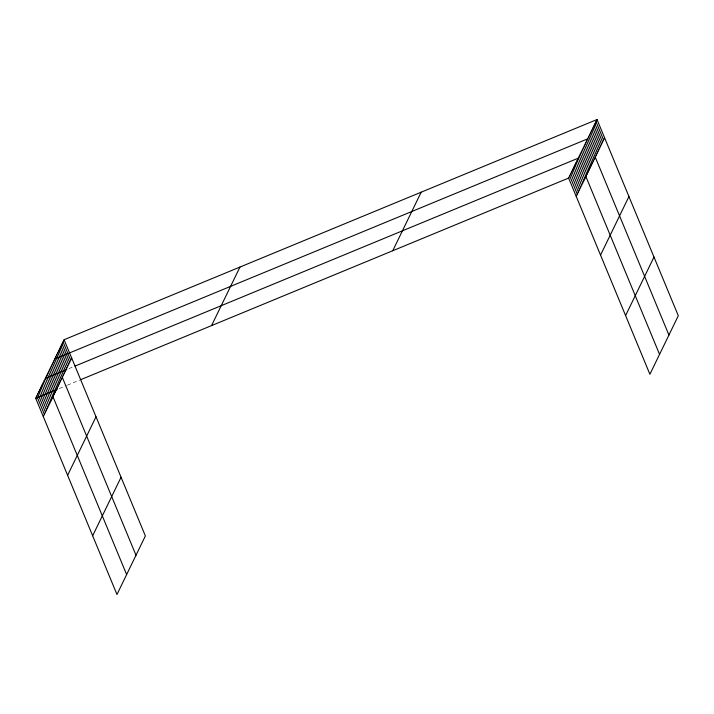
<?xml version="1.0" encoding="UTF-8"?>
<svg xmlns="http://www.w3.org/2000/svg" width="714" height="714" viewBox="0 0 714 714"><rect width="100%" height="100%" fill="white"/><g stroke="black" fill="none" stroke-linecap="round" stroke-linejoin="round"><path stroke-width="0.54" stroke-dasharray="3.57 2.68" d="M68.874 368.638L72.962 366.951M59.217 388.55L66.375 385.587M67.393 385.167L79.665 380.098"/><path stroke-width="1.07" d="M64.099 339.721L145.37 535.937L116.971 594.476L35.7 398.26L64.099 339.721L597.029 119.524L678.3 315.74L649.901 374.279L568.63 178.063L597.029 119.524M43.304 416.619L71.703 358.08M67.616 475.31L96.015 416.771M92.659 535.786L121.059 477.238M211.567 325.602L239.966 267.054M392.762 250.73L421.162 192.191M576.225 196.421L604.624 137.882M600.536 255.112L628.936 196.573M625.589 315.588L653.988 257.04M66.83 369.486L45.357 378.358L126.628 574.574M75.006 366.103L578.286 158.16L659.558 354.376M35.7 398.26L57.174 389.389M80.691 379.678L568.63 178.063M595.985 121.675L603.589 140.024M594.941 123.817L602.545 142.175M593.905 125.967L601.5 144.317M592.861 128.109L600.465 146.468M591.817 130.26L599.421 148.61M590.781 132.402L598.377 150.761M589.737 134.553L597.341 152.903M588.693 136.695L596.297 155.054M668.929 335.053L587.658 138.846L54.728 359.044L135.999 555.251M586.613 140.988L594.218 159.347M585.569 143.139L593.173 161.489M584.534 145.281L592.129 163.64M583.49 147.432L591.094 165.782M582.446 149.574L590.05 167.933M581.41 151.725L589.005 170.075M580.366 153.867L587.97 172.226M579.322 156.018L586.926 174.368M577.207 160.373L584.811 178.723M576.136 162.587L583.74 180.937M575.065 164.8L582.669 183.15M573.994 167.005L581.589 185.363M572.914 169.218L580.518 187.577M571.843 171.431L579.447 189.781M570.772 173.645L578.376 191.995M569.701 175.858L577.305 194.208M63.055 341.872L70.659 360.222M62.02 344.014L69.624 362.373M60.976 346.165L68.58 364.515M59.931 348.307L67.535 366.666M58.896 350.458L66.491 368.808M57.852 352.6L65.456 370.959M56.808 354.751L64.412 373.101M55.772 356.893L63.367 375.252M53.684 361.186L61.288 379.545M52.649 363.337L60.244 381.687M51.604 365.479L59.208 383.837M50.56 367.63L58.164 385.979M49.525 369.772L57.12 388.13M48.481 371.923L56.085 390.272M47.436 374.065L55.04 392.423M46.401 376.216L53.996 394.565M44.286 380.571L51.881 398.921M43.206 382.784L50.81 401.134M42.135 384.998L49.739 403.348M41.064 387.202L48.668 405.561M39.993 389.416L47.597 407.774M38.922 391.629L46.517 409.979M37.842 393.842L45.446 412.192M36.771 396.056L44.375 414.406"/></g></svg>
